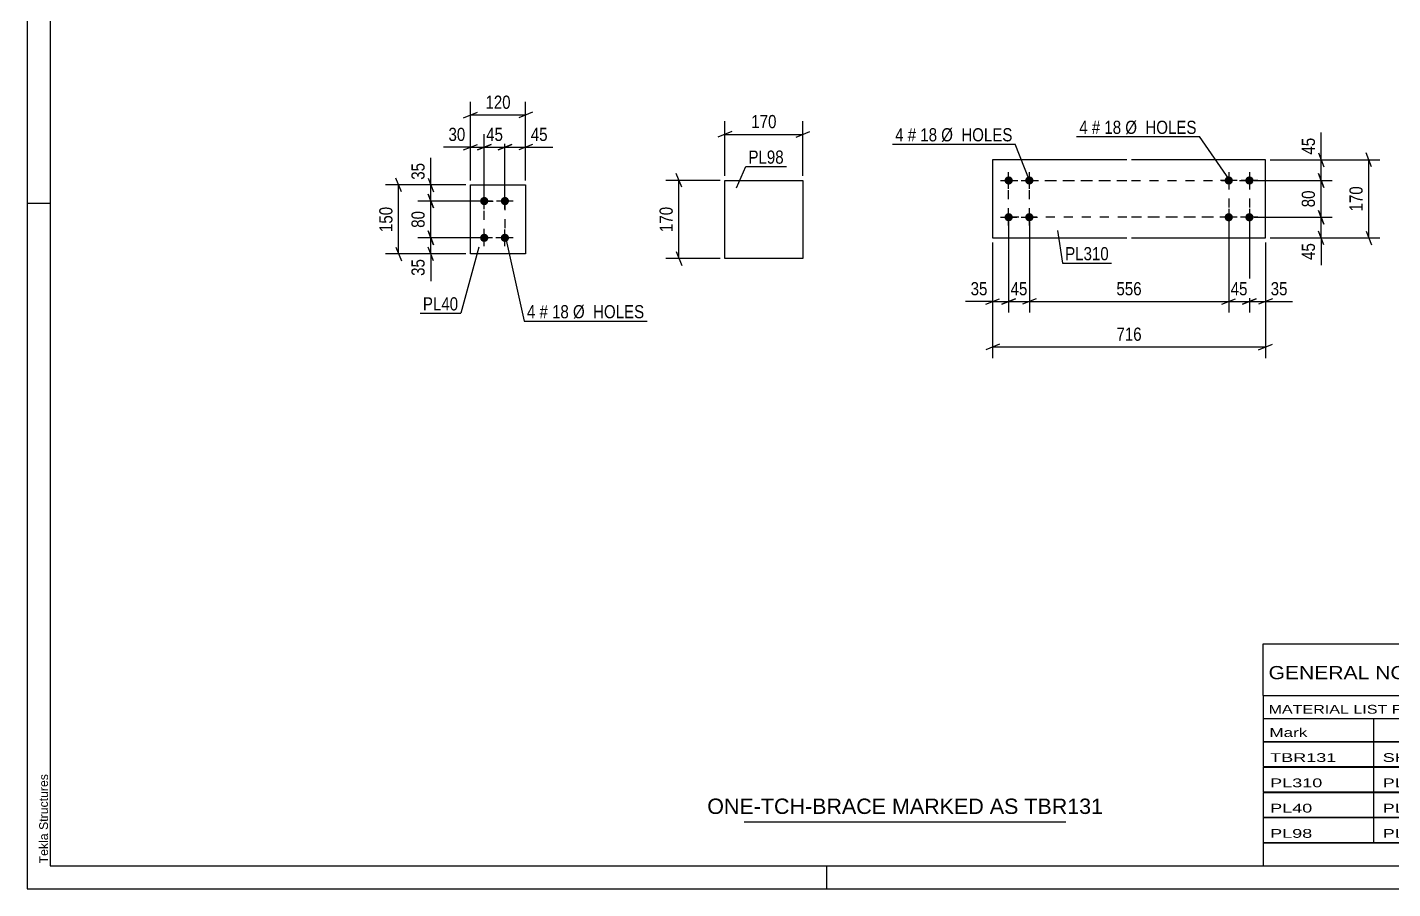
# Model space of a CAD drawing. Header units: millimetres. Extents: x 0 to 594, y 0 to 420.
# Drawn here: x 0 to 297.2, y 0 to 187.3 of the extents above; entities that cross this region are included whole.
import ezdxf

# ---------------------------------------------------------------- set-up
doc = ezdxf.new("R2010")
doc.units = ezdxf.units.MM
doc.linetypes.add('DXK_LINE_DOT2', pattern=[3.9198, 1.9599, -1.9599])
doc.styles.add('Arial', font='ARIAL.TTF', dxfattribs={"height": 0.2})
doc.styles.add('Arial Narrow', font='ARIALN.TTF', dxfattribs={"height": 0.2})

# ---------------------------------------------------------------- blocks, each defined once
blk = doc.blocks.new('Unknown-580871738-1129')
at = {"color": 5, "linetype": 'Continuous'}
for p, q in [((0, 420), (0, 0)), ((5, 415), (5, 5)), ((5, 149), (0, 149)), ((5, 5), (589, 5)), ((174, 0), (174, 5)), ((0, 0), (594, 0))]:
    blk.add_line(p, q, dxfattribs=at)
at = {"color": 174, "linetype": 'Continuous', "style": 'Arial'}
blk.add_text('Tekla Structures', height=1.9102, rotation=90, dxfattribs=at).set_placement((4.5, 5.5))
blk = doc.blocks.new('Bolt-580871738-3512 - 3510')
at = {"linetype": 'Continuous'}
for points in [[(261.49, 153.12, -1), (261.49, 154.92, -1)], [(265.99, 153.12, -1), (265.99, 154.92, -1)], [(261.49, 145.12, -1), (261.49, 146.92, -1)], [(265.99, 145.12, -1), (265.99, 146.92, -1)]]:
    blk.add_hatch(color=1, dxfattribs=at).paths.add_polyline_path(points)
at = {"color": 1, "linetype": 'Continuous'}
for p, q in [((261.49, 155.82), (261.49, 152.22)), ((265.99, 155.82), (265.99, 152.22)), ((263.29, 154.02), (259.69, 154.02)), ((267.79, 154.02), (264.19, 154.02)), ((263.29, 146.02), (259.69, 146.02)), ((261.49, 147.82), (261.49, 144.22)), ((267.79, 146.02), (264.19, 146.02)), ((265.99, 147.82), (265.99, 144.22))]:
    blk.add_line(p, q, dxfattribs=at)
blk = doc.blocks.new('Part-580871738-3511 - 3510')
at = {"color": 2, "linetype": 'Continuous'}
for p, q in [((239.29, 158.52), (210.09, 158.52)), ((210.09, 158.52), (210.09, 141.52)), ((269.49, 158.52), (240.29, 158.52)), ((269.49, 141.52), (269.49, 158.52)), ((210.09, 141.52), (239.29, 141.52)), ((240.29, 141.52), (269.49, 141.52))]:
    blk.add_line(p, q, dxfattribs=at)
blk = doc.blocks.new('Bolt-580871738-3513 - 3510')
at = {"linetype": 'Continuous'}
for points in [[(213.59, 154.92, -1), (213.59, 153.12, -1)], [(218.09, 154.92, -1), (218.09, 153.12, -1)], [(213.59, 146.92, -1), (213.59, 145.12, -1)], [(218.09, 146.92, -1), (218.09, 145.12, -1)]]:
    blk.add_hatch(color=1, dxfattribs=at).paths.add_polyline_path(points)
at = {"color": 1, "linetype": 'Continuous'}
for p, q in [((213.59, 152.22), (213.59, 155.82)), ((218.09, 152.22), (218.09, 155.82)), ((211.79, 154.02), (215.39, 154.02)), ((216.29, 154.02), (219.89, 154.02)), ((211.79, 146.02), (215.39, 146.02)), ((213.59, 144.22), (213.59, 147.82)), ((216.29, 146.02), (219.89, 146.02)), ((218.09, 144.22), (218.09, 147.82))]:
    blk.add_line(p, q, dxfattribs=at)
blk = doc.blocks.new('Part-580871738-2165 - 2159')
at = {"color": 2, "linetype": 'Continuous'}
for p, q in [((96.45, 138.05), (96.45, 153.05)), ((96.45, 153.05), (108.45, 153.05)), ((108.45, 153.05), (108.45, 138.05)), ((108.45, 138.05), (96.45, 138.05))]:
    blk.add_line(p, q, dxfattribs=at)
blk = doc.blocks.new('Bolt-580871738-2198 - 2159')
at = {"linetype": 'Continuous'}
for points in [[(99.45, 148.65, -1), (99.45, 150.45, -1)], [(103.95, 148.65, -1), (103.95, 150.45, -1)], [(99.45, 140.65, -1), (99.45, 142.45, -1)], [(103.95, 140.65, -1), (103.95, 142.45, -1)]]:
    blk.add_hatch(color=1, dxfattribs=at).paths.add_polyline_path(points)
at = {"color": 1, "linetype": 'Continuous'}
for p, q in [((101.25, 149.55), (97.65, 149.55)), ((99.45, 147.75), (99.45, 151.35)), ((105.75, 149.55), (102.15, 149.55)), ((103.95, 147.75), (103.95, 151.35)), ((99.45, 139.75), (99.45, 143.35)), ((103.95, 139.75), (103.95, 143.35)), ((101.25, 141.55), (97.65, 141.55)), ((105.75, 141.55), (102.15, 141.55))]:
    blk.add_line(p, q, dxfattribs=at)
blk = doc.blocks.new('Part-580871738-2402 - 2396')
at = {"color": 2, "linetype": 'Continuous'}
for p, q in [((151.82, 137.05), (151.82, 154.05)), ((151.82, 154.05), (168.82, 154.05)), ((168.82, 154.05), (168.82, 137.05)), ((168.82, 137.05), (151.82, 137.05))]:
    blk.add_line(p, q, dxfattribs=at)
blk = doc.blocks.new('Rectangle-580871738-3686 - 3510')
at = {"color": 1, "linetype": 'DXK_LINE_DOT2'}
for p, q in [((213.59, 154.02), (239.29, 154.02)), ((213.59, 146.02), (213.59, 154.02)), ((240.29, 154.02), (265.99, 154.02)), ((265.99, 154.02), (265.99, 146.02)), ((239.29, 146.02), (213.59, 146.02)), ((265.99, 146.02), (240.29, 146.02))]:
    blk.add_line(p, q, dxfattribs=at)
blk = doc.blocks.new('Rectangle-580871738-2382 - 2159')
at = {"color": 1, "linetype": 'DXK_LINE_DOT2'}
blk.add_lwpolyline([(99.45, 149.55), (103.95, 149.55), (103.95, 141.55), (99.45, 141.55), (99.45, 149.55)], close=True, dxfattribs=at)
blk = doc.blocks.new('Rectangle-580871738-3696 - 3510')
at = {"color": 1, "linetype": 'DXK_LINE_DOT2'}
for p, q in [((218.09, 154.02), (239.29, 154.02)), ((218.09, 146.02), (218.09, 154.02)), ((240.29, 154.02), (261.49, 154.02)), ((261.49, 154.02), (261.49, 146.02)), ((239.29, 146.02), (218.09, 146.02)), ((261.49, 146.02), (240.29, 146.02))]:
    blk.add_line(p, q, dxfattribs=at)
blk = doc.blocks.new('StraightDimension-580871738-3521 - 3510')
at = {"color": 7, "linetype": 'Continuous'}
for p, q in [((213.59, 145.02), (213.59, 125.3)), ((218.09, 145.02), (218.09, 125.3)), ((212.09, 127.1), (215.09, 128.3)), ((219.59, 128.3), (216.59, 127.1)), ((213.59, 127.7), (218.09, 127.7))]:
    blk.add_line(p, q, dxfattribs=at)
at = {"color": 0}
blk.add_wipeout([(218.27, 128.45), (218.27, 132.65), (213.41, 132.65), (213.41, 128.45)], dxfattribs=at)
at = {"color": 3, "style": 'Arial Narrow'}
blk.add_text('45', height=2.863, dxfattribs=at).set_placement((214.01, 129.05))
blk = doc.blocks.new('StraightDimension-580871738-3518 - 3510')
at = {"color": 7, "linetype": 'Continuous'}
for p, q in [((265.99, 145.02), (265.99, 125.3)), ((269.49, 140.52), (269.49, 125.3)), ((264.49, 127.1), (267.49, 128.3)), ((270.99, 128.3), (267.99, 127.1)), ((265.99, 127.7), (269.49, 127.7))]:
    blk.add_line(p, q, dxfattribs=at)
at = {"color": 0}
blk.add_wipeout([(274.87, 128.45), (274.87, 132.65), (270.02, 132.65), (270.02, 128.45)], dxfattribs=at)
at = {"color": 7, "linetype": 'Continuous'}
blk.add_line((269.49, 127.7), (275.4, 127.7), dxfattribs=at)
blk.add_line((269.49, 127.7), (275.4, 127.7), dxfattribs=at)
at = {"color": 3, "style": 'Arial Narrow'}
blk.add_text('35', height=2.863, dxfattribs=at).set_placement((270.62, 129.05))
blk = doc.blocks.new('StraightDimension-580871738-3519 - 3510')
at = {"color": 7, "linetype": 'Continuous'}
for p, q in [((261.49, 145.02), (261.49, 125.3)), ((265.99, 145.02), (265.99, 125.3)), ((259.99, 127.1), (262.99, 128.3)), ((267.49, 128.3), (264.49, 127.1)), ((261.49, 127.7), (265.99, 127.7))]:
    blk.add_line(p, q, dxfattribs=at)
at = {"color": 0}
blk.add_wipeout([(266.17, 128.45), (266.17, 132.65), (261.31, 132.65), (261.31, 128.45)], dxfattribs=at)
at = {"color": 3, "style": 'Arial Narrow'}
blk.add_text('45', height=2.863, dxfattribs=at).set_placement((261.91, 129.05))
blk = doc.blocks.new('StraightDimension-580871738-3665 - 3510')
at = {"color": 7, "linetype": 'Continuous'}
for p, q in [((266.99, 146.02), (283.99, 146.02)), ((280.99, 147.52), (282.19, 144.52)), ((281.59, 141.52), (281.59, 146.02)), ((282.19, 140.02), (280.99, 143.02)), ((270.49, 141.52), (283.99, 141.52))]:
    blk.add_line(p, q, dxfattribs=at)
at = {"color": 0}
blk.add_wipeout([(280.84, 141), (276.64, 141), (276.64, 136.14), (280.84, 136.14)], dxfattribs=at)
at = {"color": 7, "linetype": 'Continuous'}
blk.add_line((281.59, 141.52), (281.59, 135.61), dxfattribs=at)
blk.add_line((281.59, 141.52), (281.59, 135.61), dxfattribs=at)
at = {"color": 3, "style": 'Arial Narrow'}
blk.add_text('45', height=2.863, rotation=90.0002, dxfattribs=at).set_placement((280.24, 136.74))
blk = doc.blocks.new('StraightDimension-580871738-3520 - 3510')
at = {"color": 7, "linetype": 'Continuous'}
for p, q in [((218.09, 145.02), (218.09, 125.3)), ((261.49, 145.02), (261.49, 125.3)), ((219.59, 128.3), (216.59, 127.1)), ((259.99, 127.1), (262.99, 128.3)), ((218.09, 127.7), (261.49, 127.7))]:
    blk.add_line(p, q, dxfattribs=at)
at = {"color": 0}
blk.add_wipeout([(243.13, 128.45), (243.13, 132.65), (236.45, 132.65), (236.45, 128.45)], dxfattribs=at)
at = {"color": 3, "style": 'Arial Narrow'}
blk.add_text('556', height=2.863, dxfattribs=at).set_placement((237.05, 129.05))
blk = doc.blocks.new('StraightDimension-580871738-3522 - 3510')
at = {"color": 7, "linetype": 'Continuous'}
for p, q in [((213.59, 145.02), (213.59, 125.3)), ((210.09, 140.52), (210.09, 125.3)), ((208.59, 127.1), (211.59, 128.3)), ((215.09, 128.3), (212.09, 127.1)), ((210.09, 127.7), (213.59, 127.7))]:
    blk.add_line(p, q, dxfattribs=at)
at = {"color": 0}
blk.add_wipeout([(209.57, 128.45), (209.57, 132.65), (204.71, 132.65), (204.71, 128.45)], dxfattribs=at)
at = {"color": 7, "linetype": 'Continuous'}
blk.add_line((210.09, 127.7), (204.19, 127.7), dxfattribs=at)
blk.add_line((210.09, 127.7), (204.19, 127.7), dxfattribs=at)
at = {"color": 3, "style": 'Arial Narrow'}
blk.add_text('35', height=2.863, dxfattribs=at).set_placement((205.31, 129.05))
blk = doc.blocks.new('StraightDimension-580871738-3538 - 3510')
at = {"color": 7, "linetype": 'Continuous'}
for p, q in [((210.09, 140.52), (210.09, 115.41)), ((269.49, 140.52), (269.49, 115.41)), ((211.59, 118.41), (208.59, 117.21)), ((210.09, 117.81), (269.49, 117.81)), ((267.99, 117.21), (270.99, 118.41))]:
    blk.add_line(p, q, dxfattribs=at)
at = {"color": 0}
blk.add_wipeout([(243.13, 118.56), (243.13, 122.76), (236.45, 122.76), (236.45, 118.56)], dxfattribs=at)
at = {"color": 3, "style": 'Arial Narrow'}
blk.add_text('716', height=2.863, dxfattribs=at).set_placement((237.05, 119.16))
blk = doc.blocks.new('StraightDimension-580871738-3558 - 3510')
at = {"color": 7, "linetype": 'Continuous'}
for p, q in [((270.49, 158.52), (294.38, 158.52)), ((292.58, 157.02), (291.38, 160.02)), ((291.98, 141.52), (291.98, 158.52)), ((291.38, 143.02), (292.58, 140.02)), ((270.49, 141.52), (294.38, 141.52))]:
    blk.add_line(p, q, dxfattribs=at)
at = {"color": 0}
blk.add_wipeout([(291.23, 153.36), (287.03, 153.36), (287.03, 146.68), (291.23, 146.68)], dxfattribs=at)
at = {"color": 3, "style": 'Arial Narrow'}
blk.add_text('170', height=2.863, rotation=90.0002, dxfattribs=at).set_placement((290.63, 147.28))
blk = doc.blocks.new('StraightDimension-580871738-3663 - 3510')
at = {"color": 7, "linetype": 'Continuous'}
for p, q in [((270.49, 158.52), (283.99, 158.52)), ((280.99, 160.02), (282.19, 157.02)), ((281.59, 154.02), (281.59, 158.52)), ((282.19, 152.52), (280.99, 155.52)), ((266.99, 154.02), (283.99, 154.02))]:
    blk.add_line(p, q, dxfattribs=at)
at = {"color": 0}
blk.add_wipeout([(280.84, 163.9), (276.64, 163.9), (276.64, 159.05), (280.84, 159.05)], dxfattribs=at)
at = {"color": 7, "linetype": 'Continuous'}
blk.add_line((281.59, 158.52), (281.59, 164.43), dxfattribs=at)
blk.add_line((281.59, 158.52), (281.59, 164.43), dxfattribs=at)
at = {"color": 3, "style": 'Arial Narrow'}
blk.add_text('45', height=2.863, rotation=90.0002, dxfattribs=at).set_placement((280.24, 159.65))
blk = doc.blocks.new('StraightDimension-580871738-3664 - 3510')
at = {"color": 7, "linetype": 'Continuous'}
for p, q in [((280.99, 155.52), (282.19, 152.52)), ((266.99, 154.02), (283.99, 154.02)), ((281.59, 146.02), (281.59, 154.02)), ((266.99, 146.02), (283.99, 146.02)), ((282.19, 144.52), (280.99, 147.52))]:
    blk.add_line(p, q, dxfattribs=at)
at = {"color": 0}
blk.add_wipeout([(280.84, 152.45), (276.64, 152.45), (276.64, 147.59), (280.84, 147.59)], dxfattribs=at)
at = {"color": 3, "style": 'Arial Narrow'}
blk.add_text('80', height=2.863, rotation=90.0002, dxfattribs=at).set_placement((280.24, 148.19))
blk = doc.blocks.new('StraightDimension-580871738-2275 - 2159')
at = {"color": 7, "linetype": 'Continuous'}
for p, q in [((87.22, 154.55), (88.42, 151.55)), ((95.45, 153.05), (84.97, 153.05)), ((87.82, 149.55), (87.82, 153.05)), ((98.45, 149.55), (84.97, 149.55)), ((88.42, 148.05), (87.22, 151.05))]:
    blk.add_line(p, q, dxfattribs=at)
at = {"color": 0}
blk.add_wipeout([(87.07, 158.43), (82.87, 158.43), (82.87, 153.57), (87.07, 153.57)], dxfattribs=at)
at = {"color": 7, "linetype": 'Continuous'}
blk.add_line((87.82, 153.05), (87.82, 158.95), dxfattribs=at)
blk.add_line((87.82, 153.05), (87.82, 158.95), dxfattribs=at)
at = {"color": 3, "style": 'Arial Narrow'}
blk.add_text('35', height=2.863, rotation=90.0002, dxfattribs=at).set_placement((86.47, 154.17))
blk = doc.blocks.new('StraightDimension-580871738-2298 - 2159')
at = {"color": 7, "linetype": 'Continuous'}
for p, q in [((87.22, 143.05), (88.42, 140.05)), ((98.45, 141.55), (84.97, 141.55)), ((87.82, 138.05), (87.82, 141.55)), ((95.45, 138.05), (84.97, 138.05)), ((88.42, 136.55), (87.22, 139.55))]:
    blk.add_line(p, q, dxfattribs=at)
at = {"color": 0}
blk.add_wipeout([(87.07, 137.52), (82.87, 137.52), (82.87, 132.67), (87.07, 132.67)], dxfattribs=at)
at = {"color": 7, "linetype": 'Continuous'}
blk.add_line((87.82, 138.05), (87.82, 132.14), dxfattribs=at)
blk.add_line((87.82, 138.05), (87.82, 132.14), dxfattribs=at)
at = {"color": 3, "style": 'Arial Narrow'}
blk.add_text('35', height=2.863, rotation=90.0002, dxfattribs=at).set_placement((86.47, 133.27))
blk = doc.blocks.new('StraightDimension-580871738-2329 - 2159')
at = {"color": 7, "linetype": 'Continuous'}
for p, q in [((103.95, 150.55), (103.95, 164.11)), ((108.45, 154.05), (108.45, 164.11)), ((102.45, 160.66), (105.45, 161.86)), ((103.95, 161.26), (108.45, 161.26)), ((109.95, 161.86), (106.95, 160.66))]:
    blk.add_line(p, q, dxfattribs=at)
at = {"color": 0}
blk.add_wipeout([(113.83, 162.01), (113.83, 166.21), (108.98, 166.21), (108.98, 162.01)], dxfattribs=at)
at = {"color": 7, "linetype": 'Continuous'}
blk.add_line((108.45, 161.26), (114.36, 161.26), dxfattribs=at)
blk.add_line((108.45, 161.26), (114.36, 161.26), dxfattribs=at)
at = {"color": 3, "style": 'Arial Narrow'}
blk.add_text('45', height=2.863, dxfattribs=at).set_placement((109.58, 162.61))
blk = doc.blocks.new('StraightDimension-580871738-2288 - 2159')
at = {"color": 7, "linetype": 'Continuous'}
for p, q in [((98.45, 149.55), (84.97, 149.55)), ((87.22, 151.05), (88.42, 148.05)), ((87.82, 141.55), (87.82, 149.55)), ((88.42, 140.05), (87.22, 143.05)), ((98.45, 141.55), (84.97, 141.55))]:
    blk.add_line(p, q, dxfattribs=at)
at = {"color": 0}
blk.add_wipeout([(87.07, 147.98), (82.87, 147.98), (82.87, 143.12), (87.07, 143.12)], dxfattribs=at)
at = {"color": 3, "style": 'Arial Narrow'}
blk.add_text('80', height=2.863, rotation=90.0002, dxfattribs=at).set_placement((86.47, 143.72))
blk = doc.blocks.new('StraightDimension-580871738-2312 - 2159')
at = {"color": 7, "linetype": 'Continuous'}
for p, q in [((81.42, 151.55), (80.22, 154.55)), ((95.45, 153.05), (77.97, 153.05)), ((80.82, 138.05), (80.82, 153.05)), ((95.45, 138.05), (77.97, 138.05)), ((80.22, 139.55), (81.42, 136.55))]:
    blk.add_line(p, q, dxfattribs=at)
at = {"color": 0}
blk.add_wipeout([(80.07, 148.89), (75.87, 148.89), (75.87, 142.21), (80.07, 142.21)], dxfattribs=at)
at = {"color": 3, "style": 'Arial Narrow'}
blk.add_text('150', height=2.863, rotation=90.0002, dxfattribs=at).set_placement((79.47, 142.81))
blk = doc.blocks.new('StraightDimension-580871738-2342 - 2159')
at = {"color": 7, "linetype": 'Continuous'}
for p, q in [((99.45, 150.55), (99.45, 164.11)), ((103.95, 150.55), (103.95, 164.11)), ((97.95, 160.66), (100.95, 161.86)), ((99.45, 161.26), (103.95, 161.26)), ((105.45, 161.86), (102.45, 160.66))]:
    blk.add_line(p, q, dxfattribs=at)
at = {"color": 0}
blk.add_wipeout([(104.13, 162.01), (104.13, 166.21), (99.27, 166.21), (99.27, 162.01)], dxfattribs=at)
at = {"color": 3, "style": 'Arial Narrow'}
blk.add_text('45', height=2.863, dxfattribs=at).set_placement((99.87, 162.61))
blk = doc.blocks.new('StraightDimension-580871738-2352 - 2159')
at = {"color": 7, "linetype": 'Continuous'}
for p, q in [((96.45, 154.05), (96.45, 164.11)), ((99.45, 150.55), (99.45, 164.11)), ((94.95, 160.66), (97.95, 161.86)), ((96.45, 161.26), (99.45, 161.26)), ((100.95, 161.86), (97.95, 160.66))]:
    blk.add_line(p, q, dxfattribs=at)
at = {"color": 0}
blk.add_wipeout([(95.93, 162.01), (95.93, 166.21), (91.07, 166.21), (91.07, 162.01)], dxfattribs=at)
at = {"color": 7, "linetype": 'Continuous'}
blk.add_line((96.45, 161.26), (90.55, 161.26), dxfattribs=at)
blk.add_line((96.45, 161.26), (90.55, 161.26), dxfattribs=at)
at = {"color": 3, "style": 'Arial Narrow'}
blk.add_text('30', height=2.863, dxfattribs=at).set_placement((91.67, 162.61))
blk = doc.blocks.new('StraightDimension-580871738-2366 - 2159')
at = {"color": 7, "linetype": 'Continuous'}
for p, q in [((96.45, 154.05), (96.45, 171.11)), ((108.45, 154.05), (108.45, 171.11)), ((94.95, 167.66), (97.95, 168.86)), ((96.45, 168.26), (108.45, 168.26)), ((109.95, 168.86), (106.95, 167.66))]:
    blk.add_line(p, q, dxfattribs=at)
at = {"color": 0}
blk.add_wipeout([(105.79, 169.01), (105.79, 173.21), (99.11, 173.21), (99.11, 169.01)], dxfattribs=at)
at = {"color": 3, "style": 'Arial Narrow'}
blk.add_text('120', height=2.863, dxfattribs=at).set_placement((99.71, 169.61))
blk = doc.blocks.new('StraightDimension-580871738-2404 - 2396')
at = {"color": 7, "linetype": 'Continuous'}
for p, q in [((151.82, 155.05), (151.82, 166.9)), ((168.82, 155.05), (168.82, 166.9)), ((153.32, 164.65), (150.32, 163.45)), ((151.82, 164.05), (168.82, 164.05)), ((167.32, 163.45), (170.32, 164.65))]:
    blk.add_line(p, q, dxfattribs=at)
at = {"color": 0}
blk.add_wipeout([(163.66, 164.8), (163.66, 169), (156.98, 169), (156.98, 164.8)], dxfattribs=at)
at = {"color": 3, "style": 'Arial Narrow'}
blk.add_text('170', height=2.863, dxfattribs=at).set_placement((157.58, 165.4))
blk = doc.blocks.new('StraightDimension-580871738-2415 - 2396')
at = {"color": 7, "linetype": 'Continuous'}
for p, q in [((142.42, 152.55), (141.22, 155.55)), ((150.82, 154.05), (138.97, 154.05)), ((141.82, 137.05), (141.82, 154.05)), ((150.82, 137.05), (138.97, 137.05)), ((141.22, 138.55), (142.42, 135.55))]:
    blk.add_line(p, q, dxfattribs=at)
at = {"color": 0}
blk.add_wipeout([(141.07, 148.89), (136.87, 148.89), (136.87, 142.21), (141.07, 142.21)], dxfattribs=at)
at = {"color": 3, "style": 'Arial Narrow'}
blk.add_text('170', height=2.863, rotation=90.0002, dxfattribs=at).set_placement((140.47, 142.81))
blk = doc.blocks.new('Unknown-580871738-4418')
at = {"color": 7, "linetype": 'Continuous'}
for p, q in [((269, 53.25), (429, 53.25)), ((269, 42), (269, 53.25)), ((429, 53.25), (429, 42)), ((269, 42), (429, 42)), ((269, 42), (269, 37)), ((429, 42), (429, 37)), ((269, 37), (429, 37)), ((269, 37), (269, 32)), ((293, 37), (293, 32)), ((328.5, 37), (328.5, 32)), ((354.5, 37), (354.5, 32)), ((367.5, 37), (367.5, 32)), ((385, 37), (385, 32)), ((407, 37), (407, 32)), ((429, 37), (429, 32)), ((269, 32), (429, 32)), ((269, 31.95), (269, 26.55)), ((269, 31.95), (429, 31.95)), ((293, 32), (293, 26.5)), ((328.5, 32), (328.5, 26.5)), ((354.5, 32), (354.5, 26.5)), ((367.5, 32), (367.5, 26.5)), ((385, 32), (385, 26.5)), ((407, 32), (407, 26.5)), ((429, 31.95), (429, 26.55)), ((269, 26.55), (429, 26.55)), ((269, 26.45), (269, 21.05)), ((269, 26.45), (429, 26.45)), ((293, 26.5), (293, 21)), ((328.5, 26.5), (328.5, 21)), ((354.5, 26.5), (354.5, 21)), ((367.5, 26.5), (367.5, 21)), ((385, 26.5), (385, 21)), ((407, 26.5), (407, 21)), ((429, 26.45), (429, 21.05)), ((269, 21.05), (429, 21.05)), ((269, 20.95), (269, 15.55)), ((269, 20.95), (429, 20.95)), ((293, 21), (293, 15.5)), ((328.5, 21), (328.5, 15.5)), ((354.5, 21), (354.5, 15.5)), ((367.5, 21), (367.5, 15.5)), ((385, 21), (385, 15.5)), ((407, 21), (407, 15.5)), ((429, 20.95), (429, 15.55)), ((269, 15.55), (429, 15.55)), ((269, 15.45), (269, 10.05)), ((269, 15.45), (429, 15.45)), ((293, 15.5), (293, 10)), ((328.5, 15.5), (328.5, 10)), ((354.5, 15.5), (354.5, 10)), ((367.5, 15.5), (367.5, 10)), ((385, 15.5), (385, 10)), ((407, 15.5), (407, 10)), ((429, 15.45), (429, 10.05)), ((269, 10.05), (429, 10.05)), ((269, 10), (429, 10)), ((269, 10), (269, 5)), ((385, 10), (385, 5)), ((407, 10), (407, 5)), ((429, 10), (429, 5)), ((269, 5), (429, 5))]:
    blk.add_line(p, q, dxfattribs=at)
at = {"color": 7, "style": 'Arial Narrow'}
for s, height, width, p in [('GENERAL NOTES & WELD DETAILS :', 2.8633, 1.4, (270.15, 45.56)), ('REFER TYP DRAWING TYP-01', 1.9089, 1.6, (353.7, 45.66)), ("MATERIAL LIST FOR ASSEMBLY MK'D", 1.9089, 1.6, (270.15, 38.06)), ('TBR131', 1.909, 1.794707, (361.59, 37.97)), ('1', 1.91, 1.794707, (391.08, 38.06)), ('No. Required', 1.9089, 1.6, (400.41, 38.06)), ('Mark', 1.909, 1.7, (270.34, 33)), ('Profile', 1.909, 1.7, (303.41, 33)), ('Material', 1.909, 1.7, (333.54, 33.06)), ('No.', 1.909, 1.7, (358.5, 33.06)), ('Length', 1.909, 1.7, (369, 33.06)), ('Area', 1.909, 1.7, (391.5, 33.06)), ('Weight', 1.909, 1.7, (411, 33.06))]:
    blk.add_text(s, height=height, dxfattribs=dict(at, width=width)).set_placement(p)
at = {"color": 7, "linetype": 'Continuous', "style": 'Arial Narrow'}
for s, height, width, p in [('TBR131', 1.909, 1.794707, (270.5, 27.56)), ('SHS150*6', 1.909, 1.794707, (295, 27.56)), ('E350', 1.909, 1.794707, (334.74, 27.56)), ('1', 1.91, 1.794707, (358.86, 27.56)), ('5577', 1.909, 1.794707, (371.58, 27.56)), ('3.3', 1.909, 1.794707, (395.32, 27.56)), ('150.9', 1.909, 1.794707, (411.96, 27.56)), ('PL310', 1.909, 1.794707, (270.5, 22.06)), ('PL12*170', 1.909, 1.794707, (295, 22.06)), ('E350', 1.909, 1.794707, (334.74, 22.06)), ('1', 1.91, 1.794707, (358.86, 22.06)), ('716', 1.909, 1.794707, (373.77, 22.06)), ('0.3', 1.909, 1.794707, (395.32, 22.06)), ('11.5', 1.909, 1.794707, (414.14, 22.06)), ('PL40', 1.909, 1.794707, (270.5, 16.56)), ('PL10*120', 1.909, 1.794707, (295, 16.56)), ('E350', 1.909, 1.794707, (334.74, 16.56)), ('4', 1.91, 1.794707, (358.86, 16.56)), ('150', 1.909, 1.794707, (373.77, 16.56)), ('0.0', 1.909, 1.794707, (395.32, 16.56)), ('5.7', 1.909, 1.794707, (416.33, 16.56)), ('PL98', 1.909, 1.794707, (270.5, 11.06)), ('PL10*170', 1.909, 1.794707, (295, 11.06)), ('E350', 1.909, 1.794707, (334.74, 11.06)), ('2', 1.91, 1.794707, (358.86, 11.06)), ('170', 1.909, 1.794707, (373.77, 11.06)), ('0.1', 1.909, 1.794707, (395.32, 11.06)), ('4.5', 1.909, 1.794707, (416.33, 11.06)), ('Total', 1.909, 1.7, (371.33, 6.5)), ('3.9', 1.909, 1.794707, (394.83, 6.5)), ('172.6', 1.909, 1.794707, (411.96, 6.5))]:
    blk.add_text(s, height=height, dxfattribs=dict(at, width=width)).set_placement(p)
blk = doc.blocks.new('Unknown-580871738-4419')
at = {"color": 7, "linetype": 'Continuous'}
blk.add_line((156, 14.5), (226, 14.5), dxfattribs=at)
at = {"color": 7, "style": 'Arial'}
blk.add_text('ONE-TCH-BRACE MARKED AS TBR131', height=3.3428, dxfattribs=at).set_placement((147.99, 16.25))
blk = doc.blocks.new('Mark-580871738-3561 - 3510')
at = {"color": 0}
blk.add_wipeout([(235.38, 136.67), (235.38, 139.67), (225.88, 139.67), (225.88, 136.67)], dxfattribs=at)
blk.add_wipeout([(235.38, 136.67), (235.38, 139.67), (225.88, 139.67), (225.88, 136.67)], dxfattribs=at)
at = {"color": 30, "linetype": 'Continuous'}
for p, q in [((224.19, 143.15), (225.28, 136.07)), ((225.28, 136.07), (235.98, 136.07))]:
    blk.add_line(p, q, dxfattribs=at)
at = {"color": 3, "style": 'Arial Narrow'}
blk.add_text('PL310', height=2.863, dxfattribs=at).set_placement((225.88, 136.67))
blk = doc.blocks.new('Mark-580871738-3564 - 3510')
at = {"color": 0}
blk.add_wipeout([(230.79, 164.15), (230.79, 167.15), (228.96, 167.15), (228.96, 164.15)], dxfattribs=at)
blk.add_wipeout([(230.79, 164.15), (230.79, 167.15), (228.96, 167.15), (228.96, 164.15)], dxfattribs=at)
blk.add_wipeout([(233.52, 164.15), (233.52, 167.15), (231.69, 167.15), (231.69, 164.15)], dxfattribs=at)
blk.add_wipeout([(233.52, 164.15), (233.52, 167.15), (231.69, 167.15), (231.69, 164.15)], dxfattribs=at)
at = {"color": 3, "style": 'Arial Narrow'}
blk.add_text('4', height=2.86, dxfattribs=at).set_placement((228.96, 164.15))
at = {"color": 0}
blk.add_wipeout([(238.07, 164.15), (238.07, 167.15), (234.42, 167.15), (234.42, 164.15)], dxfattribs=at)
blk.add_wipeout([(238.07, 164.15), (238.07, 167.15), (234.42, 167.15), (234.42, 164.15)], dxfattribs=at)
at = {"color": 3, "style": 'Arial Narrow'}
blk.add_text('#', height=2.86, dxfattribs=at).set_placement((231.69, 164.15))
at = {"color": 0}
blk.add_wipeout([(254.5, 164.15), (254.5, 167.15), (238.97, 167.15), (238.97, 164.15)], dxfattribs=at)
blk.add_wipeout([(254.5, 164.15), (254.5, 167.15), (238.97, 167.15), (238.97, 164.15)], dxfattribs=at)
at = {"color": 7, "linetype": 'Continuous'}
for p in [(228.36, 163.55), (261.62, 154.17)]:
    blk.add_line(p, (255.1, 163.55), dxfattribs=at)
at = {"color": 3, "style": 'Arial Narrow'}
for s, p in [('18', (234.42, 164.15)), ('Ø  HOLES', (238.97, 164.15))]:
    blk.add_text(s, height=2.863, dxfattribs=at).set_placement(p)
blk = doc.blocks.new('Mark-580871738-3565 - 3510')
at = {"color": 0}
blk.add_wipeout([(190.73, 162.53), (190.73, 165.53), (188.9, 165.53), (188.9, 162.53)], dxfattribs=at)
blk.add_wipeout([(190.73, 162.53), (190.73, 165.53), (188.9, 165.53), (188.9, 162.53)], dxfattribs=at)
blk.add_wipeout([(193.46, 162.53), (193.46, 165.53), (191.63, 165.53), (191.63, 162.53)], dxfattribs=at)
blk.add_wipeout([(193.46, 162.53), (193.46, 165.53), (191.63, 165.53), (191.63, 162.53)], dxfattribs=at)
at = {"color": 3, "style": 'Arial Narrow'}
blk.add_text('4', height=2.86, dxfattribs=at).set_placement((188.9, 162.53))
at = {"color": 0}
blk.add_wipeout([(198.01, 162.53), (198.01, 165.53), (194.36, 165.53), (194.36, 162.53)], dxfattribs=at)
blk.add_wipeout([(198.01, 162.53), (198.01, 165.53), (194.36, 165.53), (194.36, 162.53)], dxfattribs=at)
at = {"color": 3, "style": 'Arial Narrow'}
blk.add_text('#', height=2.86, dxfattribs=at).set_placement((191.63, 162.53))
at = {"color": 0}
blk.add_wipeout([(214.44, 162.53), (214.44, 165.53), (198.91, 165.53), (198.91, 162.53)], dxfattribs=at)
blk.add_wipeout([(214.44, 162.53), (214.44, 165.53), (198.91, 165.53), (198.91, 162.53)], dxfattribs=at)
at = {"color": 7, "linetype": 'Continuous'}
for p in [(188.3, 161.93), (218.09, 154.02)]:
    blk.add_line(p, (215.04, 161.93), dxfattribs=at)
at = {"color": 3, "style": 'Arial Narrow'}
for s, p in [('18', (194.36, 162.53)), ('Ø  HOLES', (198.91, 162.53))]:
    blk.add_text(s, height=2.863, dxfattribs=at).set_placement(p)
blk = doc.blocks.new('Mark-580871738-2161 - 2159')
at = {"color": 0}
blk.add_wipeout([(93.77, 125.75), (93.77, 128.75), (86.1, 128.75), (86.1, 125.75)], dxfattribs=at)
blk.add_wipeout([(93.77, 125.75), (93.77, 128.75), (86.1, 128.75), (86.1, 125.75)], dxfattribs=at)
at = {"color": 30, "linetype": 'Continuous'}
for p in [(98.29, 139.55), (85.5, 125.15)]:
    blk.add_line(p, (94.37, 125.15), dxfattribs=at)
at = {"color": 3, "style": 'Arial Narrow'}
blk.add_text('PL40', height=2.863, dxfattribs=at).set_placement((86.1, 125.75))
blk = doc.blocks.new('Mark-580871738-2194 - 2159')
at = {"color": 0}
blk.add_wipeout([(110.58, 124.05), (110.58, 127.05), (108.75, 127.05), (108.75, 124.05)], dxfattribs=at)
blk.add_wipeout([(110.58, 124.05), (110.58, 127.05), (108.75, 127.05), (108.75, 124.05)], dxfattribs=at)
at = {"color": 7, "linetype": 'Continuous'}
blk.add_line((104.07, 141.7), (108.15, 123.45), dxfattribs=at)
at = {"color": 0}
blk.add_wipeout([(113.31, 124.05), (113.31, 127.05), (111.48, 127.05), (111.48, 124.05)], dxfattribs=at)
blk.add_wipeout([(113.31, 124.05), (113.31, 127.05), (111.48, 127.05), (111.48, 124.05)], dxfattribs=at)
at = {"color": 3, "style": 'Arial Narrow'}
blk.add_text('4', height=2.86, dxfattribs=at).set_placement((108.75, 124.05))
at = {"color": 0}
blk.add_wipeout([(117.86, 124.05), (117.86, 127.05), (114.21, 127.05), (114.21, 124.05)], dxfattribs=at)
blk.add_wipeout([(117.86, 124.05), (117.86, 127.05), (114.21, 127.05), (114.21, 124.05)], dxfattribs=at)
at = {"color": 3, "style": 'Arial Narrow'}
blk.add_text('#', height=2.86, dxfattribs=at).set_placement((111.48, 124.05))
at = {"color": 0}
blk.add_wipeout([(134.29, 124.05), (134.29, 127.05), (118.76, 127.05), (118.76, 124.05)], dxfattribs=at)
blk.add_wipeout([(134.29, 124.05), (134.29, 127.05), (118.76, 127.05), (118.76, 124.05)], dxfattribs=at)
at = {"color": 7, "linetype": 'Continuous'}
blk.add_line((108.15, 123.45), (134.89, 123.45), dxfattribs=at)
at = {"color": 3, "style": 'Arial Narrow'}
for s, p in [('18', (114.21, 124.05)), ('Ø  HOLES', (118.76, 124.05))]:
    blk.add_text(s, height=2.863, dxfattribs=at).set_placement(p)
blk = doc.blocks.new('Mark-580871738-2398 - 2396')
at = {"color": 0}
blk.add_wipeout([(164.63, 157.67), (164.63, 160.67), (156.95, 160.67), (156.95, 157.67)], dxfattribs=at)
blk.add_wipeout([(164.63, 157.67), (164.63, 160.67), (156.95, 160.67), (156.95, 157.67)], dxfattribs=at)
at = {"color": 30, "linetype": 'Continuous'}
for p, q in [((154.39, 152.39), (156.35, 157.07)), ((156.35, 157.07), (165.23, 157.07))]:
    blk.add_line(p, q, dxfattribs=at)
at = {"color": 3, "style": 'Arial Narrow'}
blk.add_text('PL98', height=2.863, dxfattribs=at).set_placement((156.95, 157.67))

msp = doc.modelspace()

# ---------------------------------------------------------------- block references
for name in ['Unknown-580871738-1129', 'Part-580871738-3511 - 3510', 'Bolt-580871738-3513 - 3510', 'Bolt-580871738-3512 - 3510', 'Part-580871738-2165 - 2159', 'Part-580871738-2402 - 2396', 'Rectangle-580871738-3686 - 3510', 'Rectangle-580871738-3696 - 3510', 'Bolt-580871738-2198 - 2159', 'Rectangle-580871738-2382 - 2159', 'Unknown-580871738-4418', 'Unknown-580871738-4419']:
    msp.add_blockref(name, (0, 0))

# ---------------------------------------------------------------- next in the draw order: block references
for name in ['StraightDimension-580871738-2404 - 2396', 'Mark-580871738-3564 - 3510', 'StraightDimension-580871738-2329 - 2159', 'Mark-580871738-3565 - 3510', 'StraightDimension-580871738-2275 - 2159', 'StraightDimension-580871738-2298 - 2159', 'StraightDimension-580871738-3521 - 3510', 'StraightDimension-580871738-3518 - 3510', 'Mark-580871738-2194 - 2159']:
    msp.add_blockref(name, (0, 0))

# ---------------------------------------------------------------- next in the draw order: block references
for name in ['Mark-580871738-2398 - 2396', 'StraightDimension-580871738-2415 - 2396', 'StraightDimension-580871738-2288 - 2159', 'StraightDimension-580871738-3522 - 3510', 'StraightDimension-580871738-3519 - 3510']:
    msp.add_blockref(name, (0, 0))

# ---------------------------------------------------------------- next in the draw order: block references
for name in ['StraightDimension-580871738-2342 - 2159', 'StraightDimension-580871738-2312 - 2159', 'StraightDimension-580871738-3665 - 3510', 'StraightDimension-580871738-3520 - 3510']:
    msp.add_blockref(name, (0, 0))

# ---------------------------------------------------------------- next in the draw order: block references
for name in ['StraightDimension-580871738-2352 - 2159', 'StraightDimension-580871738-3538 - 3510', 'Mark-580871738-2161 - 2159']:
    msp.add_blockref(name, (0, 0))

# ---------------------------------------------------------------- next in the draw order: block references
for name in ['StraightDimension-580871738-2366 - 2159', 'StraightDimension-580871738-3558 - 3510', 'Mark-580871738-3561 - 3510']:
    msp.add_blockref(name, (0, 0))

# ---------------------------------------------------------------- next in the draw order: block references
msp.add_blockref('StraightDimension-580871738-3663 - 3510', (0, 0))

# ---------------------------------------------------------------- next in the draw order: block references
msp.add_blockref('StraightDimension-580871738-3664 - 3510', (0, 0))

doc.saveas('drawing.dxf')
